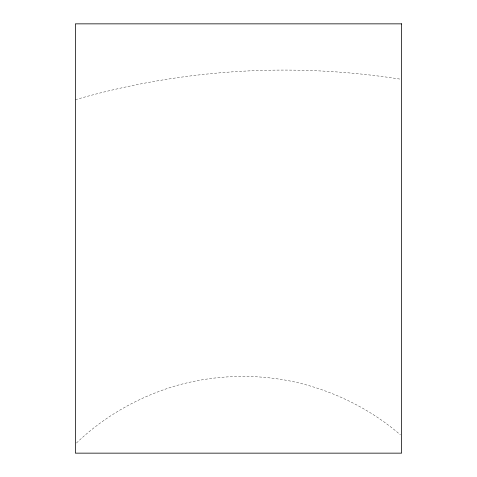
<?xml version="1.0" encoding="UTF-8"?>
<svg xmlns="http://www.w3.org/2000/svg" width="477" height="477" viewBox="0 0 477 477"><rect width="100%" height="100%" fill="white"/><g stroke="black" fill="none" stroke-linecap="round" stroke-linejoin="round"><path stroke-width="0.36" stroke-dasharray="2.38 1.79" d="M76.481 443.014C104.737 415.819 139.725 396.274 177.331 385.35A244.713 244.713 0 0 1 296.545 382.375C334.741 391.396 370.748 409.177 400.471 434.899M75.36 99.711A749.778 749.778 0 0 1 400.889 79.236"/><path stroke-width="0.72" d="M401.634 23.85L75.366 23.85L75.366 453.15L401.634 453.15L401.634 23.85"/></g></svg>
